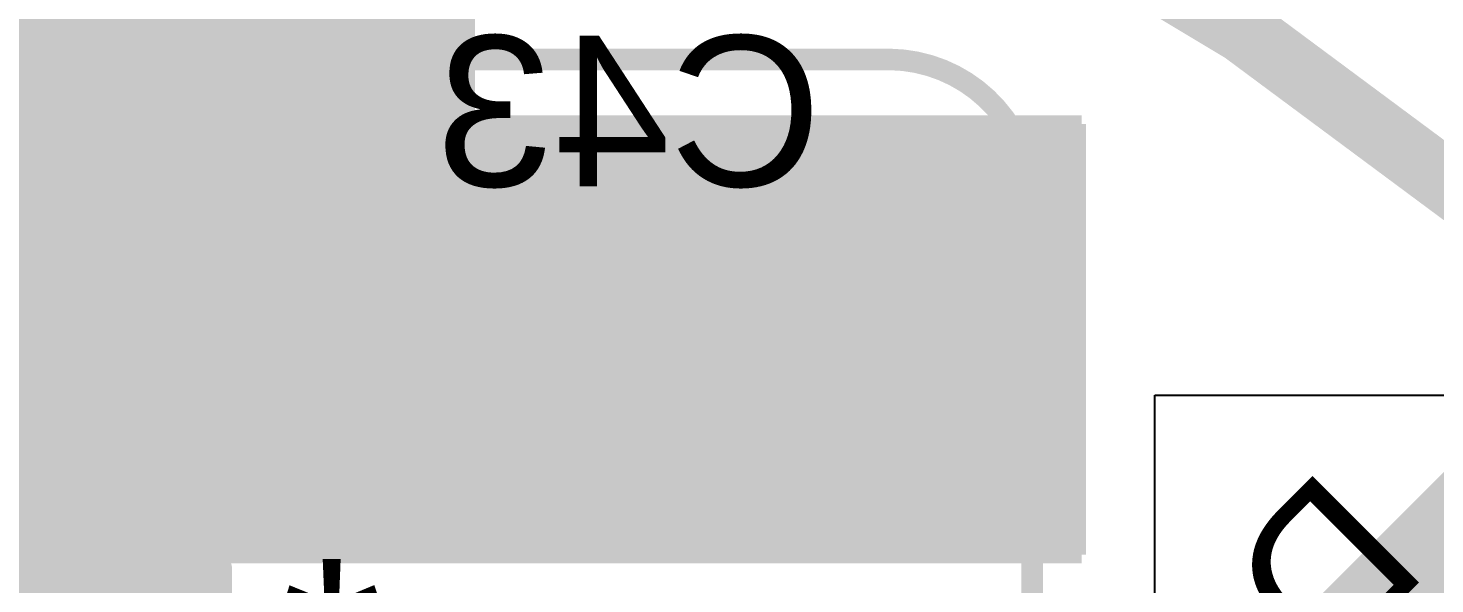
# Model space of a CAD drawing. Header units: millimetres. Extents: x -1.46 to 1.41, y -0.13 to 2.68.
# Drawn here: x 0.4941 to 0.8211, y 2.3132 to 2.4423 of the extents above; entities that cross this region are included whole.
import ezdxf

# ---------------------------------------------------------------- set-up
doc = ezdxf.new("R2010")
doc.units = ezdxf.units.MM
doc.header["$MEASUREMENT"] = 0
for name, color, linetype in [('BottomLayer', 5, 'Continuous'), ('BottomOverlay', 54, 'Continuous'), ('BottomPaste', 16, 'Continuous'), ('BottomSolder', 6, 'Continuous'), ('Mechanical2', 216, 'Continuous'), ('TopLayer', 1, 'Continuous'), ('TopOverlay', 2, 'Continuous'), ('TopSolder', 216, 'Continuous'), ('ViaHoleLayer', 16, 'Continuous')]:
    doc.layers.add(name, color=color, linetype=linetype)
doc.styles.add('Arial', font='', dxfattribs={"height": 0.2})
doc.styles.get('Arial').set_extended_font_data('Arial')

# ---------------------------------------------------------------- blocks, each defined once
blk = doc.blocks.new('PNLS5020_330_B_39')
at = {"layer": 'BottomLayer'}
for points in [[(-0.02953, -0.09843), (-0.11614, -0.09843), (-0.11614, 0.09843), (-0.02953, 0.09843)], [(0.11614, -0.09843), (0.02953, -0.09843), (0.02953, 0.09843), (0.11614, 0.09843)]]:
    blk.add_hatch(color=5, dxfattribs=at).paths.add_polyline_path(points)
at = {"layer": 'BottomPaste'}
for points in [[(-0.02953, -0.09843), (-0.11614, -0.09843), (-0.11614, 0.09843), (-0.02953, 0.09843)], [(0.11614, -0.09843), (0.02953, -0.09843), (0.02953, 0.09843), (0.11614, 0.09843)]]:
    blk.add_hatch(color=16, dxfattribs=at).paths.add_polyline_path(points)
at = {"layer": 'BottomSolder'}
for points in [[(-0.02736, -0.10059), (-0.11831, -0.10059), (-0.11831, 0.10059), (-0.02736, 0.10059)], [(0.11831, -0.10059), (0.02736, -0.10059), (0.02736, 0.10059), (0.11831, 0.10059)]]:
    blk.add_hatch(color=6, dxfattribs=at).paths.add_polyline_path(points)
at = {"layer": 'BottomOverlay', "const_width": 0.005}
for points in [[(0.12, 0.102), (-0.12, 0.102)], [(-0.12, 0.101), (-0.12, -0.102)], [(0.12, 0.101), (0.12, -0.102)], [(0.12, -0.102), (-0.12, -0.102)]]:
    blk.add_lwpolyline(points, dxfattribs=at)
at = {"layer": 'BottomOverlay', "const_width": 0.0025}
for points in [[(-0.12125, 0.102, 1), (-0.11875, 0.102, 1)], [(-0.12125, 0.101, 1), (-0.11875, 0.101, 1)], [(0.11875, 0.102, 1), (0.12125, 0.102, 1)], [(0.11875, 0.101, 1), (0.12125, 0.101, 1)], [(-0.12125, -0.102, 1), (-0.11875, -0.102, 1)], [(-0.12125, -0.102, 1), (-0.11875, -0.102, 1)], [(0.11875, -0.102, 1), (0.12125, -0.102, 1)], [(0.11875, -0.102, 1), (0.12125, -0.102, 1)]]:
    blk.add_lwpolyline(points, format="xyb", close=True, dxfattribs=at)
blk = doc.blocks.new('CAP_0603_B_50')
at = {"layer": 'BottomLayer'}
for points in [[(-0.045, -0.0175), (-0.045, 0.0175), (-0.015, 0.0175), (-0.015, -0.0175)], [(0.015, -0.0175), (0.015, 0.0175), (0.045, 0.0175), (0.045, -0.0175)]]:
    blk.add_hatch(color=5, dxfattribs=at).paths.add_polyline_path(points)
at = {"layer": 'BottomPaste'}
for points in [[(-0.045, -0.0175), (-0.045, 0.0175), (-0.015, 0.0175), (-0.015, -0.0175)], [(0.015, -0.0175), (0.015, 0.0175), (0.045, 0.0175), (0.045, -0.0175)]]:
    blk.add_hatch(color=16, dxfattribs=at).paths.add_polyline_path(points)
at = {"layer": 'BottomSolder'}
for points in [[(-0.04736, -0.01986), (-0.04736, 0.01986), (-0.01264, 0.01986), (-0.01264, -0.01986)], [(0.01264, -0.01986), (0.01264, 0.01986), (0.04736, 0.01986), (0.04736, -0.01986)]]:
    blk.add_hatch(color=6, dxfattribs=at).paths.add_polyline_path(points)
at = {"layer": 'BottomOverlay', "const_width": 0.005}
for points in [[(-0.049, -0.021), (-0.049, 0.021)], [(-0.018, 0.021), (-0.049, 0.021)], [(0.049, 0.021), (0.018, 0.021)], [(0.049, -0.021), (0.049, 0.021)], [(-0.018, -0.021), (-0.049, -0.021)], [(0.049, -0.021), (0.018, -0.021)]]:
    blk.add_lwpolyline(points, dxfattribs=at)
at = {"layer": 'BottomOverlay', "const_width": 0.0025}
for points in [[(-0.05025, 0.021, 1), (-0.04775, 0.021, 1)], [(-0.05025, 0.021, 1), (-0.04775, 0.021, 1)], [(-0.01925, 0.021, 1), (-0.01675, 0.021, 1)], [(0.01675, 0.021, 1), (0.01925, 0.021, 1)], [(0.04775, 0.021, 1), (0.05025, 0.021, 1)], [(0.04775, 0.021, 1), (0.05025, 0.021, 1)], [(-0.05025, -0.021, 1), (-0.04775, -0.021, 1)], [(-0.05025, -0.021, 1), (-0.04775, -0.021, 1)], [(-0.01925, -0.021, 1), (-0.01675, -0.021, 1)], [(0.01675, -0.021, 1), (0.01925, -0.021, 1)], [(0.04775, -0.021, 1), (0.05025, -0.021, 1)], [(0.04775, -0.021, 1), (0.05025, -0.021, 1)]]:
    blk.add_lwpolyline(points, format="xyb", close=True, dxfattribs=at)
blk = doc.blocks.new('CAP1206_B_105')
at = {"layer": 'BottomLayer'}
for points in [[(-0.08, 0.035), (-0.02, 0.035), (-0.02, -0.035), (-0.08, -0.035)], [(0.02, 0.035), (0.08, 0.035), (0.08, -0.035), (0.02, -0.035)]]:
    blk.add_hatch(color=5, dxfattribs=at).paths.add_polyline_path(points)
at = {"layer": 'BottomPaste'}
for points in [[(-0.08, 0.035), (-0.02, 0.035), (-0.02, -0.035), (-0.08, -0.035)], [(0.02, 0.035), (0.08, 0.035), (0.08, -0.035), (0.02, -0.035)]]:
    blk.add_hatch(color=16, dxfattribs=at).paths.add_polyline_path(points)
at = {"layer": 'BottomSolder'}
for points in [[(-0.084, 0.039), (-0.016, 0.039), (-0.016, -0.039), (-0.084, -0.039)], [(0.016, 0.039), (0.084, 0.039), (0.084, -0.039), (0.016, -0.039)]]:
    blk.add_hatch(color=6, dxfattribs=at).paths.add_polyline_path(points)
at = {"layer": 'BottomOverlay', "const_width": 0.005}
for points in [[(-0.024, 0.039), (-0.084, 0.039)], [(-0.084, -0.039), (-0.084, 0.039)], [(0.084, 0.039), (0.024, 0.039)], [(0.084, -0.039), (0.084, 0.039)], [(-0.024, -0.039), (-0.084, -0.039)], [(0.084, -0.039), (0.024, -0.039)]]:
    blk.add_lwpolyline(points, dxfattribs=at)
at = {"layer": 'BottomOverlay', "const_width": 0.0025}
for points in [[(-0.08525, 0.039, 1), (-0.08275, 0.039, 1)], [(-0.08525, 0.039, 1), (-0.08275, 0.039, 1)], [(-0.02525, 0.039, 1), (-0.02275, 0.039, 1)], [(0.02275, 0.039, 1), (0.02525, 0.039, 1)], [(0.08275, 0.039, 1), (0.08525, 0.039, 1)], [(0.08275, 0.039, 1), (0.08525, 0.039, 1)], [(-0.08525, -0.039, 1), (-0.08275, -0.039, 1)], [(-0.08525, -0.039, 1), (-0.08275, -0.039, 1)], [(-0.02525, -0.039, 1), (-0.02275, -0.039, 1)], [(0.02275, -0.039, 1), (0.02525, -0.039, 1)], [(0.08275, -0.039, 1), (0.08525, -0.039, 1)], [(0.08275, -0.039, 1), (0.08525, -0.039, 1)]]:
    blk.add_lwpolyline(points, format="xyb", close=True, dxfattribs=at)
blk = doc.blocks.new('SLF12575T_221M1R3_PF_123')
at = {"layer": 'TopOverlay', "const_width": 0.005}
for points in [[(-0.25, -0.081), (-0.25, -0.215)], [(0.217, -0.249), (-0.217, -0.249)]]:
    blk.add_lwpolyline(points, dxfattribs=at)
at = {"layer": 'TopOverlay', "const_width": 0.0025}
for points in [[(-0.25125, -0.215, 1), (-0.24875, -0.215, 1)], [(-0.25125, -0.215, 1), (-0.24875, -0.215, 1)], [(-0.21825, -0.249, 1), (-0.21575, -0.249, 1)], [(-0.21825, -0.249, 1), (-0.21575, -0.249, 1)]]:
    blk.add_lwpolyline(points, format="xyb", close=True, dxfattribs=at)
at = {"layer": 'TopOverlay', "const_width": 0.005}
blk.add_lwpolyline([(-0.217, -0.249, -0.414214), (-0.25, -0.215)], format="xyb", dxfattribs=at)

msp = doc.modelspace()

# ---------------------------------------------------------------- hatches: boundary and pattern name
at = {"layer": 'BottomLayer'}
for points in [[(0.439, 2.32), (0.597, 2.32), (0.597, 2.541), (0.439, 2.541)], [(0.441, 2.32), (0.74, 2.32), (0.74, 2.42), (0.441, 2.42)], [(0.9615, 2.2375), (0.846, 2.353), (0.715, 2.222), (0.8305, 2.1065)], [(0.439, 2.271), (0.539, 2.271), (0.539, 2.326), (0.439, 2.326)]]:
    msp.add_hatch(color=5, dxfattribs=at).paths.add_polyline_path(points)
h = msp.add_hatch(color=5, dxfattribs=at)
edge = h.paths.add_edge_path()
edge.add_arc((0.557, 2.43006), 0.01181, 0, 360)
h = msp.add_hatch(color=5, dxfattribs=at)
edge = h.paths.add_edge_path()
edge.add_arc((0.582, 2.43006), 0.01181, 0, 360)
h = msp.add_hatch(color=5, dxfattribs=at)
edge = h.paths.add_edge_path()
edge.add_arc((0.699, 2.40791), 0.01181, 0, 360)
h = msp.add_hatch(color=5, dxfattribs=at)
edge = h.paths.add_edge_path()
edge.add_arc((0.557, 2.40579), 0.01181, 0, 360)
h = msp.add_hatch(color=5, dxfattribs=at)
edge = h.paths.add_edge_path()
edge.add_arc((0.582, 2.40579), 0.01181, 0, 360)
h = msp.add_hatch(color=5, dxfattribs=at)
edge = h.paths.add_edge_path()
edge.add_arc((0.724, 2.40691), 0.01181, 0, 360)
h = msp.add_hatch(color=5, dxfattribs=at)
edge = h.paths.add_edge_path()
edge.add_arc((0.557, 2.38153), 0.01181, 0, 360)
h = msp.add_hatch(color=5, dxfattribs=at)
edge = h.paths.add_edge_path()
edge.add_arc((0.582, 2.38153), 0.01181, 0, 360)
h = msp.add_hatch(color=5, dxfattribs=at)
edge = h.paths.add_edge_path()
edge.add_arc((0.699, 2.38361), 0.01181, 0, 360)
h = msp.add_hatch(color=5, dxfattribs=at)
edge = h.paths.add_edge_path()
edge.add_arc((0.724, 2.38261), 0.01181, 0, 360)
h = msp.add_hatch(color=5, dxfattribs=at)
edge = h.paths.add_edge_path()
edge.add_arc((0.699, 2.3593), 0.01181, 0, 360)
h = msp.add_hatch(color=5, dxfattribs=at)
edge = h.paths.add_edge_path()
edge.add_arc((0.5061, 2.35726), 0.01181, 0, 360)
h = msp.add_hatch(color=5, dxfattribs=at)
edge = h.paths.add_edge_path()
edge.add_arc((0.53222, 2.35726), 0.01181, 0, 360)
h = msp.add_hatch(color=5, dxfattribs=at)
edge = h.paths.add_edge_path()
edge.add_arc((0.557, 2.35726), 0.01181, 0, 360)
h = msp.add_hatch(color=5, dxfattribs=at)
edge = h.paths.add_edge_path()
edge.add_arc((0.582, 2.35726), 0.01181, 0, 360)
h = msp.add_hatch(color=5, dxfattribs=at)
edge = h.paths.add_edge_path()
edge.add_arc((0.724, 2.3583), 0.01181, 0, 360)
h = msp.add_hatch(color=5, dxfattribs=at)
edge = h.paths.add_edge_path()
edge.add_arc((0.5061, 2.333), 0.01181, 0, 360)
h = msp.add_hatch(color=5, dxfattribs=at)
edge = h.paths.add_edge_path()
edge.add_arc((0.53222, 2.333), 0.01181, 0, 360)
h = msp.add_hatch(color=5, dxfattribs=at)
edge = h.paths.add_edge_path()
edge.add_arc((0.557, 2.333), 0.01181, 0, 360)
h = msp.add_hatch(color=5, dxfattribs=at)
edge = h.paths.add_edge_path()
edge.add_arc((0.582, 2.333), 0.01181, 0, 360)
h = msp.add_hatch(color=5, dxfattribs=at)
edge = h.paths.add_edge_path()
edge.add_arc((0.699, 2.335), 0.01181, 0, 360)
h = msp.add_hatch(color=5, dxfattribs=at)
edge = h.paths.add_edge_path()
edge.add_arc((0.724, 2.334), 0.01181, 0, 360)
at = {"layer": 'BottomSolder'}
h = msp.add_hatch(color=6, dxfattribs=at)
edge = h.paths.add_edge_path()
edge.add_arc((0.557, 2.43006), 0.00591, 0, 360)
h = msp.add_hatch(color=6, dxfattribs=at)
edge = h.paths.add_edge_path()
edge.add_arc((0.582, 2.43006), 0.00591, 0, 360)
h = msp.add_hatch(color=6, dxfattribs=at)
edge = h.paths.add_edge_path()
edge.add_arc((0.699, 2.40791), 0.00591, 0, 360)
h = msp.add_hatch(color=6, dxfattribs=at)
edge = h.paths.add_edge_path()
edge.add_arc((0.557, 2.40579), 0.00591, 0, 360)
h = msp.add_hatch(color=6, dxfattribs=at)
edge = h.paths.add_edge_path()
edge.add_arc((0.582, 2.40579), 0.00591, 0, 360)
h = msp.add_hatch(color=6, dxfattribs=at)
edge = h.paths.add_edge_path()
edge.add_arc((0.724, 2.40691), 0.00591, 0, 360)
h = msp.add_hatch(color=6, dxfattribs=at)
edge = h.paths.add_edge_path()
edge.add_arc((0.557, 2.38153), 0.00591, 0, 360)
h = msp.add_hatch(color=6, dxfattribs=at)
edge = h.paths.add_edge_path()
edge.add_arc((0.582, 2.38153), 0.00591, 0, 360)
h = msp.add_hatch(color=6, dxfattribs=at)
edge = h.paths.add_edge_path()
edge.add_arc((0.699, 2.38361), 0.00591, 0, 360)
h = msp.add_hatch(color=6, dxfattribs=at)
edge = h.paths.add_edge_path()
edge.add_arc((0.724, 2.38261), 0.00591, 0, 360)
h = msp.add_hatch(color=6, dxfattribs=at)
edge = h.paths.add_edge_path()
edge.add_arc((0.699, 2.3593), 0.00591, 0, 360)
h = msp.add_hatch(color=6, dxfattribs=at)
edge = h.paths.add_edge_path()
edge.add_arc((0.724, 2.3583), 0.00591, 0, 360)
h = msp.add_hatch(color=6, dxfattribs=at)
edge = h.paths.add_edge_path()
edge.add_arc((0.5061, 2.35726), 0.00591, 0, 360)
h = msp.add_hatch(color=6, dxfattribs=at)
edge = h.paths.add_edge_path()
edge.add_arc((0.53222, 2.35726), 0.00591, 0, 360)
h = msp.add_hatch(color=6, dxfattribs=at)
edge = h.paths.add_edge_path()
edge.add_arc((0.557, 2.35726), 0.00591, 0, 360)
h = msp.add_hatch(color=6, dxfattribs=at)
edge = h.paths.add_edge_path()
edge.add_arc((0.582, 2.35726), 0.00591, 0, 360)
h = msp.add_hatch(color=6, dxfattribs=at)
edge = h.paths.add_edge_path()
edge.add_arc((0.5061, 2.333), 0.00591, 0, 360)
h = msp.add_hatch(color=6, dxfattribs=at)
edge = h.paths.add_edge_path()
edge.add_arc((0.53222, 2.333), 0.00591, 0, 360)
h = msp.add_hatch(color=6, dxfattribs=at)
edge = h.paths.add_edge_path()
edge.add_arc((0.557, 2.333), 0.00591, 0, 360)
h = msp.add_hatch(color=6, dxfattribs=at)
edge = h.paths.add_edge_path()
edge.add_arc((0.582, 2.333), 0.00591, 0, 360)
h = msp.add_hatch(color=6, dxfattribs=at)
edge = h.paths.add_edge_path()
edge.add_arc((0.699, 2.335), 0.00591, 0, 360)
h = msp.add_hatch(color=6, dxfattribs=at)
edge = h.paths.add_edge_path()
edge.add_arc((0.724, 2.334), 0.00591, 0, 360)
at = {"layer": 'TopLayer'}
for points in [[(0.598, 2.539), (0.53, 2.539), (0.53, 2.359), (0.598, 2.359)], [(0.589, 2.318), (0.739, 2.318), (0.739, 2.422), (0.589, 2.422)], [(0.439, 2.374), (0.439, 2.318), (0.603, 2.318), (0.603, 2.374)], [(0.439, 2.265), (0.522, 2.265), (0.522, 2.372), (0.439, 2.372)], [(0.8415, 2.3575), (0.79461, 2.31061), (0.91461, 2.19061), (0.9615, 2.2375)]]:
    msp.add_hatch(color=1, dxfattribs=at).paths.add_polyline_path(points)
h = msp.add_hatch(color=1, dxfattribs=at)
edge = h.paths.add_edge_path()
edge.add_arc((0.557, 2.43006), 0.01181, 0, 360)
h = msp.add_hatch(color=1, dxfattribs=at)
edge = h.paths.add_edge_path()
edge.add_arc((0.582, 2.43006), 0.01181, 0, 360)
h = msp.add_hatch(color=1, dxfattribs=at)
edge = h.paths.add_edge_path()
edge.add_arc((0.699, 2.40791), 0.01181, 0, 360)
h = msp.add_hatch(color=1, dxfattribs=at)
edge = h.paths.add_edge_path()
edge.add_arc((0.557, 2.40579), 0.01181, 0, 360)
h = msp.add_hatch(color=1, dxfattribs=at)
edge = h.paths.add_edge_path()
edge.add_arc((0.582, 2.40579), 0.01181, 0, 360)
h = msp.add_hatch(color=1, dxfattribs=at)
edge = h.paths.add_edge_path()
edge.add_arc((0.724, 2.40691), 0.01181, 0, 360)
h = msp.add_hatch(color=1, dxfattribs=at)
edge = h.paths.add_edge_path()
edge.add_arc((0.557, 2.38153), 0.01181, 0, 360)
h = msp.add_hatch(color=1, dxfattribs=at)
edge = h.paths.add_edge_path()
edge.add_arc((0.582, 2.38153), 0.01181, 0, 360)
h = msp.add_hatch(color=1, dxfattribs=at)
edge = h.paths.add_edge_path()
edge.add_arc((0.699, 2.38361), 0.01181, 0, 360)
h = msp.add_hatch(color=1, dxfattribs=at)
edge = h.paths.add_edge_path()
edge.add_arc((0.724, 2.38261), 0.01181, 0, 360)
h = msp.add_hatch(color=1, dxfattribs=at)
edge = h.paths.add_edge_path()
edge.add_arc((0.699, 2.3593), 0.01181, 0, 360)
h = msp.add_hatch(color=1, dxfattribs=at)
edge = h.paths.add_edge_path()
edge.add_arc((0.5061, 2.35726), 0.01181, 0, 360)
h = msp.add_hatch(color=1, dxfattribs=at)
edge = h.paths.add_edge_path()
edge.add_arc((0.53222, 2.35726), 0.01181, 0, 360)
h = msp.add_hatch(color=1, dxfattribs=at)
edge = h.paths.add_edge_path()
edge.add_arc((0.557, 2.35726), 0.01181, 0, 360)
h = msp.add_hatch(color=1, dxfattribs=at)
edge = h.paths.add_edge_path()
edge.add_arc((0.582, 2.35726), 0.01181, 0, 360)
h = msp.add_hatch(color=1, dxfattribs=at)
edge = h.paths.add_edge_path()
edge.add_arc((0.724, 2.3583), 0.01181, 0, 360)
h = msp.add_hatch(color=1, dxfattribs=at)
edge = h.paths.add_edge_path()
edge.add_arc((0.5061, 2.333), 0.01181, 0, 360)
h = msp.add_hatch(color=1, dxfattribs=at)
edge = h.paths.add_edge_path()
edge.add_arc((0.53222, 2.333), 0.01181, 0, 360)
h = msp.add_hatch(color=1, dxfattribs=at)
edge = h.paths.add_edge_path()
edge.add_arc((0.557, 2.333), 0.01181, 0, 360)
h = msp.add_hatch(color=1, dxfattribs=at)
edge = h.paths.add_edge_path()
edge.add_arc((0.582, 2.333), 0.01181, 0, 360)
h = msp.add_hatch(color=1, dxfattribs=at)
edge = h.paths.add_edge_path()
edge.add_arc((0.699, 2.335), 0.01181, 0, 360)
h = msp.add_hatch(color=1, dxfattribs=at)
edge = h.paths.add_edge_path()
edge.add_arc((0.724, 2.334), 0.01181, 0, 360)
at = {"layer": 'TopSolder'}
h = msp.add_hatch(color=216, dxfattribs=at)
edge = h.paths.add_edge_path()
edge.add_arc((0.557, 2.43006), 0.00591, 0, 360)
h = msp.add_hatch(color=216, dxfattribs=at)
edge = h.paths.add_edge_path()
edge.add_arc((0.582, 2.43006), 0.00591, 0, 360)
h = msp.add_hatch(color=216, dxfattribs=at)
edge = h.paths.add_edge_path()
edge.add_arc((0.699, 2.40791), 0.00591, 0, 360)
h = msp.add_hatch(color=216, dxfattribs=at)
edge = h.paths.add_edge_path()
edge.add_arc((0.557, 2.40579), 0.00591, 0, 360)
h = msp.add_hatch(color=216, dxfattribs=at)
edge = h.paths.add_edge_path()
edge.add_arc((0.582, 2.40579), 0.00591, 0, 360)
h = msp.add_hatch(color=216, dxfattribs=at)
edge = h.paths.add_edge_path()
edge.add_arc((0.724, 2.40691), 0.00591, 0, 360)
h = msp.add_hatch(color=216, dxfattribs=at)
edge = h.paths.add_edge_path()
edge.add_arc((0.557, 2.38153), 0.00591, 0, 360)
h = msp.add_hatch(color=216, dxfattribs=at)
edge = h.paths.add_edge_path()
edge.add_arc((0.582, 2.38153), 0.00591, 0, 360)
h = msp.add_hatch(color=216, dxfattribs=at)
edge = h.paths.add_edge_path()
edge.add_arc((0.699, 2.38361), 0.00591, 0, 360)
h = msp.add_hatch(color=216, dxfattribs=at)
edge = h.paths.add_edge_path()
edge.add_arc((0.724, 2.38261), 0.00591, 0, 360)
h = msp.add_hatch(color=216, dxfattribs=at)
edge = h.paths.add_edge_path()
edge.add_arc((0.699, 2.3593), 0.00591, 0, 360)
h = msp.add_hatch(color=216, dxfattribs=at)
edge = h.paths.add_edge_path()
edge.add_arc((0.724, 2.3583), 0.00591, 0, 360)
h = msp.add_hatch(color=216, dxfattribs=at)
edge = h.paths.add_edge_path()
edge.add_arc((0.5061, 2.35726), 0.00591, 0, 360)
h = msp.add_hatch(color=216, dxfattribs=at)
edge = h.paths.add_edge_path()
edge.add_arc((0.53222, 2.35726), 0.00591, 0, 360)
h = msp.add_hatch(color=216, dxfattribs=at)
edge = h.paths.add_edge_path()
edge.add_arc((0.557, 2.35726), 0.00591, 0, 360)
h = msp.add_hatch(color=216, dxfattribs=at)
edge = h.paths.add_edge_path()
edge.add_arc((0.582, 2.35726), 0.00591, 0, 360)
h = msp.add_hatch(color=216, dxfattribs=at)
edge = h.paths.add_edge_path()
edge.add_arc((0.5061, 2.333), 0.00591, 0, 360)
h = msp.add_hatch(color=216, dxfattribs=at)
edge = h.paths.add_edge_path()
edge.add_arc((0.53222, 2.333), 0.00591, 0, 360)
h = msp.add_hatch(color=216, dxfattribs=at)
edge = h.paths.add_edge_path()
edge.add_arc((0.557, 2.333), 0.00591, 0, 360)
h = msp.add_hatch(color=216, dxfattribs=at)
edge = h.paths.add_edge_path()
edge.add_arc((0.582, 2.333), 0.00591, 0, 360)
h = msp.add_hatch(color=216, dxfattribs=at)
edge = h.paths.add_edge_path()
edge.add_arc((0.699, 2.335), 0.00591, 0, 360)
h = msp.add_hatch(color=216, dxfattribs=at)
edge = h.paths.add_edge_path()
edge.add_arc((0.724, 2.334), 0.00591, 0, 360)
at = {"layer": 'ViaHoleLayer'}
h = msp.add_hatch(color=16, dxfattribs=at)
edge = h.paths.add_edge_path()
edge.add_arc((0.557, 2.43006), 0.00591, 0, 360)
h = msp.add_hatch(color=16, dxfattribs=at)
edge = h.paths.add_edge_path()
edge.add_arc((0.582, 2.43006), 0.00591, 0, 360)
h = msp.add_hatch(color=16, dxfattribs=at)
edge = h.paths.add_edge_path()
edge.add_arc((0.699, 2.40791), 0.00591, 0, 360)
h = msp.add_hatch(color=16, dxfattribs=at)
edge = h.paths.add_edge_path()
edge.add_arc((0.557, 2.40579), 0.00591, 0, 360)
h = msp.add_hatch(color=16, dxfattribs=at)
edge = h.paths.add_edge_path()
edge.add_arc((0.582, 2.40579), 0.00591, 0, 360)
h = msp.add_hatch(color=16, dxfattribs=at)
edge = h.paths.add_edge_path()
edge.add_arc((0.724, 2.40691), 0.00591, 0, 360)
h = msp.add_hatch(color=16, dxfattribs=at)
edge = h.paths.add_edge_path()
edge.add_arc((0.557, 2.38153), 0.00591, 0, 360)
h = msp.add_hatch(color=16, dxfattribs=at)
edge = h.paths.add_edge_path()
edge.add_arc((0.582, 2.38153), 0.00591, 0, 360)
h = msp.add_hatch(color=16, dxfattribs=at)
edge = h.paths.add_edge_path()
edge.add_arc((0.699, 2.38361), 0.00591, 0, 360)
h = msp.add_hatch(color=16, dxfattribs=at)
edge = h.paths.add_edge_path()
edge.add_arc((0.724, 2.38261), 0.00591, 0, 360)
h = msp.add_hatch(color=16, dxfattribs=at)
edge = h.paths.add_edge_path()
edge.add_arc((0.699, 2.3593), 0.00591, 0, 360)
h = msp.add_hatch(color=16, dxfattribs=at)
edge = h.paths.add_edge_path()
edge.add_arc((0.724, 2.3583), 0.00591, 0, 360)
h = msp.add_hatch(color=16, dxfattribs=at)
edge = h.paths.add_edge_path()
edge.add_arc((0.5061, 2.35726), 0.00591, 0, 360)
h = msp.add_hatch(color=16, dxfattribs=at)
edge = h.paths.add_edge_path()
edge.add_arc((0.53222, 2.35726), 0.00591, 0, 360)
h = msp.add_hatch(color=16, dxfattribs=at)
edge = h.paths.add_edge_path()
edge.add_arc((0.557, 2.35726), 0.00591, 0, 360)
h = msp.add_hatch(color=16, dxfattribs=at)
edge = h.paths.add_edge_path()
edge.add_arc((0.582, 2.35726), 0.00591, 0, 360)
h = msp.add_hatch(color=16, dxfattribs=at)
edge = h.paths.add_edge_path()
edge.add_arc((0.5061, 2.333), 0.00591, 0, 360)
h = msp.add_hatch(color=16, dxfattribs=at)
edge = h.paths.add_edge_path()
edge.add_arc((0.53222, 2.333), 0.00591, 0, 360)
h = msp.add_hatch(color=16, dxfattribs=at)
edge = h.paths.add_edge_path()
edge.add_arc((0.557, 2.333), 0.00591, 0, 360)
h = msp.add_hatch(color=16, dxfattribs=at)
edge = h.paths.add_edge_path()
edge.add_arc((0.582, 2.333), 0.00591, 0, 360)
h = msp.add_hatch(color=16, dxfattribs=at)
edge = h.paths.add_edge_path()
edge.add_arc((0.699, 2.335), 0.00591, 0, 360)
h = msp.add_hatch(color=16, dxfattribs=at)
edge = h.paths.add_edge_path()
edge.add_arc((0.724, 2.334), 0.00591, 0, 360)

# ---------------------------------------------------------------- linework, layer by layer
at = {"layer": 'Mechanical2', "const_width": 0.015}
msp.add_lwpolyline([(1.39764, 1.27953, 1), (-1.39764, 1.27953, 1)], format="xyb", close=True, dxfattribs=at)
at = {"layer": 'TopLayer'}
for p, q in [((0.756, 2.357), (0.841, 2.357)), ((0.756, 2.25008), (0.756, 2.357))]:
    msp.add_line(p, q, dxfattribs=at)

# ---------------------------------------------------------------- block references
for name, p, rotation in [('PNLS5020_330_B_39', (0.42117, 2.441), 180), ('SLF12575T_221M1R3_PF_123', (0.4775, 2.186), 180), ('CAP1206_B_105', (0.641, 2.311), 270), ('CAP_0603_B_50', (0.518, 2.268), 270)]:
    msp.add_blockref(name, p, dxfattribs=dict(rotation=rotation))

# ---------------------------------------------------------------- texts
at = {"layer": 'BottomOverlay', "style": 'Arial', "text_generation_flag": 2}
msp.add_text('C43', height=0.035, dxfattribs=at).set_placement((0.67865, 2.40551))
for s, height, rotation, p in [('D3', 0.035, 45, (0.82024, 2.31635)), ('*', 0.045, 360, (0.577, 2.274))]:
    msp.add_text(s, height=height, rotation=rotation, dxfattribs=at).set_placement(p)

doc.saveas('drawing.dxf')
